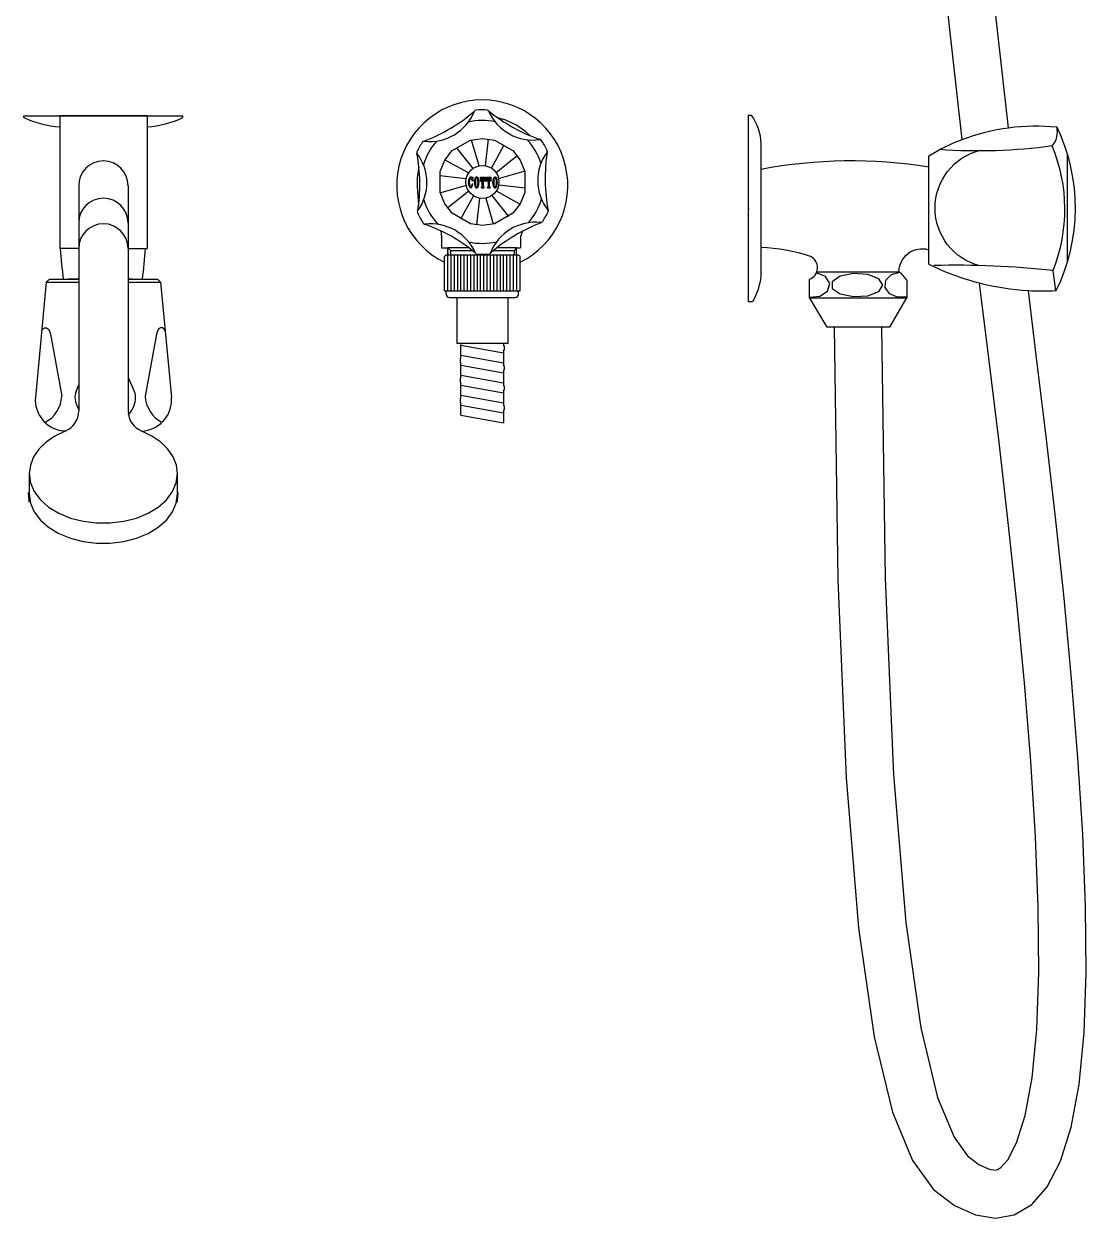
# Model space of a CAD drawing. Header units: metres. Extents: x 30 to 38.4, y 11.3 to 22.1.
# Drawn here: x 32.7421 to 33.0814, y 20.1723 to 20.5537 of the extents above; entities that cross this region are included whole.
import ezdxf
from ezdxf.enums import TextEntityAlignment as Align

# ---------------------------------------------------------------- set-up
doc = ezdxf.new("R2010")
doc.units = ezdxf.units.M
doc.header["$MEASUREMENT"] = 0
for name, color, linetype in [('ID-WC', 7, 'Continuous'), ('WC-DET1', 8, 'Continuous'), ('WC-DET2', 15, 'Continuous'), ('WC-OUTL', 7, 'Continuous'), ('WC-SERIAL', 4, 'Continuous')]:
    doc.layers.add(name, color=color, linetype=linetype)
doc.styles.get("Standard").update_dxf_attribs({"font": 'arial.ttf'})

# ---------------------------------------------------------------- blocks, each defined once
blk = doc.blocks.new('CT371C4P')
at = {"layer": 'WC-DET1', "color": 7}
for p, q in [((-0.01393611824596519, 0), (-0.01393611824596519, -0.003446740793684899)), ((0.01393611824596519, 0), (0.01393611824596519, -0.003447088167710888)), ((-0.007900906140548614, -0.0222726554180781), (-0.007900906140548614, -0.0942185748680231)), ((0.007900906140548614, -0.0222726554180781), (0.007900906140548614, -0.0942185748680231)), ((-0.007900906141117048, -0.04235658098809836), (-0.01393611824653362, -0.04235658098809836)), ((0.007900906140548614, -0.04235658098809836), (0.01393611824596519, -0.04235658098809836)), ((-0.01283710585166986, -0.05212973602402515), (-0.007900906140548614, -0.0521297360240851)), ((-0.0079009061406623, -0.05212973602385773), (-0.01127664116870619, -0.05212973602397142)), ((0.009264249445323003, -0.05212973602397142), (0.0079009061406623, -0.05212973602385773)), ((0.007900906140548614, -0.0521297360240851), (0.01248147167089186, -0.05212973602403004)), ((-0.02146249600866668, -0.1209198071780975), (-0.02147325856446969, -0.1207773314391716)), ((0.02146249600866668, -0.1209198071780975), (0.02147325856446969, -0.1207773314391716))]:
    blk.add_line(p, q, dxfattribs=at)
at = {"layer": 'WC-DET1', "color": 7, "flags": 128}
blk.add_lwpolyline([(-0.02368889214852696, -0.1142102485894156), (-0.02328554374331519, -0.1171231657540121), (-0.02208923407385627, -0.1199368870182274), (-0.02014070203112834, -0.1225555944790952), (-0.01750630253683989, -0.1248901111948291), (-0.01427574690615497, -0.126860937998619), (-0.01055904783645216, -0.1284009607474081), (-0.006482773056860982, -0.12945773581354), (-0.002185735216047684, -0.1299952759895996), (0.002185735216047672, -0.1299952759895996), (0.00648277305686097, -0.12945773581354), (0.01055904783645215, -0.1284009607474081), (0.01427574690615496, -0.126860937998619), (0.01750630253683988, -0.1248901111948291), (0.02014070203112834, -0.1225555944790952), (0.02208923407385628, -0.1199368870182274), (0.02328554374331519, -0.1171231657540121), (0.02368889214852696, -0.1142102485894157)], dxfattribs=at)
at = {"layer": 'WC-DET1', "color": 7}
for centre, radius, start, end in [((0, -0.02227265541807633), 0.007900906140540263, 0, 180), ((-0.01481859527768847, -0.09421857486790763), 0.006917689136590448, 291.9708284532352, 359.9999999988925), ((0.01481859527586948, -0.09421857486893082), 0.006917689136590448, 179.999999992248, 248.029171557838)]:
    blk.add_arc(centre, radius, start, end, dxfattribs=at)
at = {"layer": 'WC-DET1', "color": 8}
for centre in [(0, -0.03415502342261156), (0, -0.04232656270619195)]:
    blk.add_arc(centre, 0.007900906140540263, 0, 180, dxfattribs=at)
at = {"layer": 'WC-DET2'}
for p, q in [((-0.01825013197287717, -0.05311983836134004), (-0.007900906140548614, -0.05311984800005121)), ((0.007900906140548614, -0.05311986271681235), (0.01828552517144999, -0.05311987238826532)), ((-0.01686777438499121, -0.06963759894972554), (-0.0133163016968183, -0.0894343856082287)), ((0.01690279288459351, -0.06963759894972554), (0.0133513201964206, -0.0894343856082287)), ((0.007900906140548614, -0.08353444604415472), (0.009850167706758839, -0.08785195952941649)), ((-0.00874102208979366, -0.08797836603457654), (-0.007900906140548614, -0.08582312384260149))]:
    blk.add_line(p, q, dxfattribs=at)
for points in [[(-0.01971999023339777, -0.06872616239638774, -0.00384575356021426), (-0.01956313503990259, -0.06836430610042044, -0.2968013884299053), (-0.01847705307636716, -0.06765732622102405, -0.2968013884299082)], [(-0.01847705307636716, -0.06765732622102405, -0.2968013884299082), (-0.01739097111283172, -0.06836430610042044, -0.01342557884631187), (-0.01686777438487752, -0.06963759894961186, -0.02638967970179159)], [(0.01851207157608314, -0.06765732622102405, 0.2968013884299082), (0.01742598961254771, -0.06836430610042044, 0.01342557884631187), (0.01690279288459351, -0.06963759894961186, 0.02638967970179159)], [(0.01975500873311375, -0.06872616239638774, 0.00384575356021426), (0.01959815353961858, -0.06836430610042044, 0.2968013884299053), (0.01851207157608314, -0.06765732622102405, 0.2968013884299082)]]:
    blk.add_lwpolyline(points, format="xyb", dxfattribs=at)
for centre, radius, start, end in [((-0.02304697160673186, -0.08913593048623447), 0.009735245880611147, 296.4458538118545, 358.2431980814015), ((-0.004128386443881027, -0.0897763768513169), 0.004950681821591397, 158.7041046948169, 187.6925185398876), ((0.000613119823924535, -0.08913593048623447), 0.009735245880611147, 187.6925185398876, 209.0074277981726), ((0.000613119823924535, -0.08913593048623447), 0.009735245880611147, 318.4690842401602, 350.9431690881037), ((0.005338033237308082, -0.0898890881528569), 0.004950681821591397, 350.9431690881037, 24.29812026555082), ((0.02308199010633416, -0.08913593048623447), 0.009735245880611147, 181.7568019185983, 243.5541461881453)]:
    blk.add_arc(centre, radius, start, end, dxfattribs=at)
at = {"layer": 'WC-OUTL'}
for p, q in [((-0.02540244148792681, 0), (0.02540244148792681, 0)), ((-0.02540244148792681, -0.0004526795763695191), (-0.02540244148792681, 0)), ((0.01393611824596519, 0), (-0.01393611824596519, 0)), ((0.02540244148792681, -0.0004526795763695191), (0.02540244148792681, 0)), ((-0.01393611824596519, -0.003446740793684899), (-0.01393611824596519, -0.04235658098809836)), ((0.01393611824596519, -0.003447088167710888), (0.01393611824596519, -0.04235658098809836)), ((-0.01825009610490724, -0.05311551206250442), (-0.02171076744923539, -0.08986872389391465)), ((-0.01725178698632135, -0.05212973602397142), (-0.01825013197287717, -0.05311983836134004)), ((-0.01725178698632135, -0.05212973602397142), (-0.01283710585166986, -0.05212973602402515)), ((0.01248147167089186, -0.05212973602403004), (0.01729538880715609, -0.05212973602397142)), ((0.01729538880715609, -0.05212973602397142), (0.01828552517144999, -0.05311987238826532)), ((0.01828552517144999, -0.05311987238826532), (0.02174578594883769, -0.08986872389391465)), ((-0.01228696693397069, -0.100656736214205), (-0.01324614608449792, -0.1005197106212563)), ((0.01229607846062208, -0.1006604372103084), (0.01328116458410022, -0.1005197106212563)), ((-0.02368889214847059, -0.1229626454163508), (-0.02389433104121963, -0.1202430257890228)), ((0.02368889214847059, -0.1229626454161235), (0.02389433104121963, -0.1202430257890228)), ((0.02368889214847059, -0.1233359905128282), (0.02368889214847059, -0.1206958790785393))]:
    blk.add_line(p, q, dxfattribs=at)
at = {"layer": 'WC-OUTL', "flags": 128}
for points in [[(-0.01223044925715517, -0.1006338631054575), (-0.01551113485021791, -0.102228575457013), (-0.01833735737808767, -0.1041743406458028), (-0.02062631092325191, -0.1064141494058781), (-0.02231093109266236, -0.108882377244616), (-0.02334185994744032, -0.1115067071845666), (-0.02368889214852696, -0.1142102485894156)], [(0.02368889214852696, -0.1142102485894157), (0.02334185994743972, -0.1115067071845642), (0.02231093109265998, -0.1088823772446116), (0.02062631092324668, -0.1064141494058719), (0.01833735737807869, -0.1041743406457955), (0.0155111348502045, -0.1022285754570052), (0.01223044925713693, -0.1006338631054501)], [(-0.02368889214852696, -0.1206958790785393), (-0.02328554374331519, -0.1236087962431358), (-0.02208923407385627, -0.126422517507351), (-0.02014070203112834, -0.1290412249682188), (-0.01750630253683989, -0.1313757416839527), (-0.01427574690615497, -0.1333465684877427), (-0.01055904783645216, -0.1348865912365317), (-0.006482773056860982, -0.1359433663026637), (-0.002185735216047684, -0.1364809064787233), (0.002185735216047672, -0.1364809064787233), (0.00648277305686097, -0.1359433663026637), (0.01055904783645215, -0.1348865912365317), (0.01427574690615496, -0.1333465684877427), (0.01750630253683988, -0.1313757416839527), (0.02014070203112834, -0.1290412249682188), (0.02208923407385628, -0.126422517507351), (0.02328554374331519, -0.1236087962431358), (0.02368889214852696, -0.1206958790785393)]]:
    blk.add_lwpolyline(points, dxfattribs=at)
at = {"layer": 'WC-OUTL'}
for points in [[(-0.02368889214858427, -0.1142102485894156), (-0.02368889214858427, -0.1206958790785393)], [(0.02368889214847059, -0.1206958790785393), (0.02368889214847059, -0.1142102485894156)], [(-0.02368889214858427, -0.1233359905127145), (-0.02368889214858427, -0.1206958790785393)]]:
    blk.add_lwpolyline(points, dxfattribs=at)
for centre, radius, start, end in [((-0.01211724013023741, 0.02697225315239571), 0.03047332456906455, 244.153498002804, 266.5781213813807), ((0.01211927083534192, 0.02696094823238759), 0.03046226538232531, 273.4192960698911, 295.852334499066), ((0.1787909262529865, -0.02867119622407976), 0.193058555308608, 184.0649479224608, 186.9792554099166), ((-0.1791465604337645, -0.02867119622407976), 0.193058555308608, 353.0207445900834, 355.9350520775391), ((-0.01481859527768847, -0.09421857486790763), 0.006917689136590448, 291.9708284532222, 291.9708284532352), ((0.01481859527586948, -0.09421857486893082), 0.006917689136590448, 248.029171557838, 248.0291715578411), ((-0.01184588180944957, -0.0907178606961434), 0.009901363643182793, 175.0802948162885, 261.8698976458442), ((0.01188090030905187, -0.0907178606961434), 0.009901363643182793, 278.1301023541557, 4.919705183711488)]:
    blk.add_arc(centre, radius, start, end, dxfattribs=at)
at = {"layer": 'WC-SERIAL', "flags": 3}
blk.add_attdef('SERIAL', text='', height=0.01210595782077354, dxfattribs=at).set_placement((0.01353220208541828, 0.02305250893557975), align=Align.TOP_CENTER)
blk = doc.blocks.new('CT371C4F')
at = {"layer": 'WC-DET1', "color": 7}
for p, q in [((-0.00966251728218026, 0.01001051180003243), (-0.003838098882606999, 0.01337324133089668)), ((-0.003838098882606999, 0.01337324133089668), (0, 0.0139131084494859)), ((0, 0.0139131084494859), (0.003838098882628316, 0.01337324133089668)), ((0.003838098882628316, 0.01337324133089668), (0.009662517282201577, 0.01001051180003243)), ((-0.01204910536284842, 0.006956554224743616), (-0.00966251728218026, 0.01001051180003243)), ((0.009662517282201577, 0.01001051180003243), (0.01204910536287329, 0.006956554224743616)), ((-0.01350061616479437, 0.003362729530866915), (-0.01204910536284842, 0.006956554224743616)), ((0.01204910536287329, 0.006956554224743616), (0.01350061616481923, 0.003362729530866915)), ((-0.01350061616479437, -0.003362729530863806), (-0.01350061616479437, 0.003362729530866915)), ((0.01350061616481923, 0.003362729530866915), (0.01350061616481923, -0.003362729530863806)), ((-0.01204910536284842, -0.006956554224741396), (-0.01350061616479437, -0.003362729530863806)), ((0.01350061616481923, -0.003362729530863806), (0.01204910536287329, -0.006956554224741396)), ((-0.00966251728218026, -0.01001051180002932), (-0.01204910536284842, -0.006956554224741396)), ((0.01204910536287329, -0.006956554224741396), (0.009662517282201577, -0.01001051180002932)), ((-0.003838098882606999, -0.01337324133089535), (-0.00966251728218026, -0.01001051180002932)), ((0.009662517282201577, -0.01001051180002932), (0.003838098882628316, -0.01337324133089535)), ((0, -0.01391310844948412), (-0.003838098882606999, -0.01337324133089535)), ((0.003838098882628316, -0.01337324133089535), (0, -0.01391310844948412)), ((-0.01209934951268821, -0.02382244735027372), (-0.0115754218592663, -0.02329851969685803)), ((-0.01209934951268821, -0.02565566286880872), (-0.01209934951268821, -0.02382244735027372)), ((-0.0115754218592663, -0.02329851969685715), (0.01147739489108801, -0.02329851969691576)), ((-0.00179783821965529, -0.02302859329569706), (0.00207255056866984, -0.02302859329569706)), ((0.01147739489103117, -0.02329851969685803), (0.01200132254444242, -0.02382244735027372)), ((0.01200132254444242, -0.02565566286881138), (0.01200132254444242, -0.02382244735027372)), ((-0.008169892112064758, -0.03692063868566597), (0.008071865143818968, -0.03692063868566597))]:
    blk.add_line(p, q, dxfattribs=at)
at = {"layer": 'WC-DET1', "color": 8}
for p, q in [((-0.02083028108096485, -0.001572564088963002), (-0.02040948953314725, -0.007388321467566072)), ((-0.01303347398417998, -0.01706659297556534), (-0.01303347398417998, -0.02098469938952796)), ((0.0121150533797767, -0.01814573824952159), (0.0121150533797767, -0.02098469938952796)), ((-0.01303347398417998, -0.02103468197556024), (-0.01102005854665222, -0.02103468197556024)), ((-0.01102005854665222, -0.02103468197556024), (-0.01018177430118072, -0.021875960752471)), ((-0.004360994382963668, -0.02103468197556024), (-0.01102005854665222, -0.02103468197556024)), ((-0.01102005854665222, -0.02334850228288987), (-0.01102005854665222, -0.02103468197556024)), ((-0.01102005854665222, -0.02231885162300129), (-0.01102005854665222, -0.02334850228288987)), ((-0.01018177430118072, -0.021875960752471), (-0.01018177430118072, -0.02334850228289298)), ((-0.01018177430118072, -0.021875960752471), (-0.003283328885952841, -0.021875960752471)), ((0.003549656170790172, -0.021875960752471), (0.01008374733293493, -0.021875960752471)), ((0.01092203157840643, -0.02103468197556024), (0.004601244683271943, -0.02103468197556113)), ((0.01092203157840643, -0.02103468197556024), (0.01008374733293493, -0.02187296622102641)), ((0.01008374733293493, -0.02187296622102641), (0.01008374733293493, -0.02334850228294449)), ((0.01092203157840643, -0.02103468197556024), (0.0121150533797767, -0.02103468197556024)), ((0.01092203157840643, -0.02334850228294805), (0.01092203157840643, -0.02103468197556024)), ((-0.0115754218592663, -0.03482492807200233), (0.01147739489102406, -0.03482492807199256))]:
    blk.add_line(p, q, dxfattribs=at)
for points in [[(0.01508017324012201, 0.01483271145239806), (0.01390732329510058, 0.01602399376533592), (0.01085780596605446, 0.01818532703670739), (0.007499375410347398, 0.01976619007117142), (0.004932273689185251, 0.0204586780985232)], [(-0.02028820397542574, 0.004784528511845298), (-0.02045893062120996, 0.004164992659214217), (-0.02084027453092574, 0.001308604627844101), (-0.0208302810809684, -0.001572564088963002)]]:
    blk.add_lwpolyline(points, dxfattribs=at)
at = {"layer": 'WC-DET1', "color": 7}
for centre, radius, start, end in [((-0.002112731515406807, 0.02244633128787887), 0.0004797623603270516, 94.72613495799962, 158.4385571519755), ((-0.0002943923796046022, 0.0004522995847731082), 0.02254883093537143, 85.24406195603632, 94.72613495799945), ((0.001535386968704699, 0.02244538248159689), 0.0004797623603270516, 23.54326494991317, 85.24406195603704), ((0.001535386968704699, 0.02244538248159689), 0.0004797623603270516, 23.54326494991485, 85.24406195603713), ((-0.01688733671204901, 0.02828451322087755), 0.01540649984950484, 263.4298853222475, 338.4385571519807), ((0.0160992562384088, 0.02879101396273986), 0.01540649984950484, 203.5432649498855, 278.2254823313948), ((-0.0005388991203325588, -2.880148704065277e-05), 0.02254883093537143, 145.4012562972911, 154.7451736576498), ((-0.01870502685819986, 0.01250258274542082), 0.0004797623603270516, 83.4298853222465, 145.401256297291), ((0.01837208984276018, 0.01306817851850628), 0.0004797623603270516, 34.77458593787421, 98.22548233139652), ((0.01837208984276018, 0.01306817851850628), 0.0004797623603270516, 34.77458593787469, 98.22548233139572), ((0.0002445067407279566, 0.0004811010718128728), 0.02254883093537143, 25.09441900118524, 34.77458593787509), ((-0.02049858868611665, 0.00938685463494604), 0.0004797623603270516, 154.7451736578344, 217.1775478739661), ((-0.03315623462881234, -0.0002130061030434227), 0.01540649984950484, 323.7740370584717, 37.17754787396643), ((0.03305583686438851, 0.0004533330799576518), 0.01540649984950484, 143.8128103005845, 217.9608500916429), ((0.02023415631209247, 0.009832983116844218), 0.0004797623603270516, 323.8128103005867, 25.0718955389879), ((-0.02034090441557979, -0.009601330688666199), 0.0004797623603270516, 143.7740370584715, 204.4096921234621), ((-0.0002445067407172985, -0.0004811010718137609), 0.02254883093537143, 204.4096921235503, 214.7281777845019), ((0.0005388991203538751, 2.880148704198504e-05), 0.02254883093537143, 325.4205146188043, 334.9776761855087), ((0.02053061132578904, -0.009318670409945273), 0.0004797623603270516, 334.9407444941456, 37.96085009164316), ((0.02053663236210568, -0.00930578221881806), 0.0004797623603270516, 334.9776761856594, 10.80837111439024), ((-0.01837854891854818, -0.01305887122643945), 0.0004797623603270516, 214.7451736576427, 277.1775478739686), ((-0.01639364861800985, -0.02882064453392275), 0.01540649984950484, 23.25317643461745, 97.17754787396632), ((0.01688969397651263, -0.02827819287465783), 0.01540649984950484, 83.42315521774033, 158.8599515308466), ((0.01870923789484635, -0.01249647601847359), 0.0004797623603270516, 263.4231552177398, 325.4205146188027), ((0.01854717307990583, -0.01259300859622181), 0.0004797623603270516, 291.0761150042599, 312.1176028445907), ((-0.00179783821965529, -0.02254883093537075), 0.0004797623603270516, 203.2531764346399, 270), ((0.00207255056866984, -0.02254883093537075), 0.0004797623603270516, 270, 338.8599515308452)]:
    blk.add_arc(centre, radius, start, end, dxfattribs=at)
at = {"layer": 'WC-DET1', "color": 8}
for centre, radius, start, end in [((-0.03845624350361732, 0.06461094865571404), 0.05525205775873942, 290.8382739852883, 310.5078476623933), ((0, 0), 0.01962263662859057, 78.11723969749771, 103.3231504578553), ((0.03664811653320754, 0.06570130400892005), 0.05525205775873942, 231.0761150042582, 250.7245895169212), ((0, 0), 0.01962263662859057, 138.3556798822509, 163.7756971902737), ((0, 0), 0.01962263662859057, 17.80614166557242, 43.4569772720024), ((-0.0726747484865804, -0.0007805414799637589), 0.05268130645526747, 350.7481972120492, 10.96426106307736), ((0.07527976236688616, 0.001145317774207566), 0.05525205775873942, 171.1014985482645, 190.8083711143906), ((0, 0), 0.01962263662859057, 196.9604649799569, 223.7756971902734), ((0, 0), 0.01962263662859057, 318.382502703472, 343.7652869507816), ((-0.03460939870108959, -0.06089331034624168), 0.05003674868919244, 49.68872067022919, 71.19224390019033), ((0.03858877335786914, -0.06459656647529899), 0.05525205775873942, 111.0761150042582, 130.7716968612484), ((-0.01722489521149839, -0.01706659297556534), 0.004191421227325554, 0, 20.09853190298955), ((0.01630647460710577, -0.01814573824952159), 0.004191421227325554, 143.7059028462017, 180), ((0, 0), 0.01962263662859057, 256.9604649799569, 283.3146410366678)]:
    blk.add_arc(centre, radius, start, end, dxfattribs=at)
at = {"layer": 'WC-DET2'}
for p, q in [((-0.001099421097094933, 0.005161596251164191), (-0.003448046494625601, 0.01333903846659723)), ((0.0009595247206668489, 0.005189423370591584), (0.001919049441319487, 0.01364317489019129)), ((0.002872391597808388, 0.004427207824085677), (0.006860104012702095, 0.01162848585555354)), ((-0.002990990019092976, 0.004347962892483181), (-0.008290208608375593, 0.01100415435515067)), ((0.004347962892488511, 0.00299099001910319), (0.01100415435515956, 0.008290208608387584)), ((-0.004427207824083013, 0.002872391597805279), (-0.0118702616124331, 0.006993987496038301)), ((-0.005189423370580926, 0.0009595247206544144), (-0.01364317489018063, 0.001919049441308829)), ((-0.003308998722545198, 0.001578227279487976), (-0.003049927047968026, 0.001578227279487976)), ((-0.003049927047968026, 0.0002828689100593529), (-0.003230810425684183, 0.0002828689100593529)), ((-0.003049927047968026, 0.001578227279487976), (-0.003049927047968026, 0.0002828689100593529)), ((-0.0006319247519108728, 0.001578227279487976), (0.0008793266831155222, 0.001578227279487976)), ((-0.0006319247519108728, 0.0002828689066056711), (-0.0006319247519108728, 0.001578227279487976)), ((-0.0006319247519108728, 0.0002828689066056711), (-0.0004592103021963112, 0.0002828689066056711)), ((-0.0004592103021963112, 0.0002828689066056711), (-0.0004592103021963112, 0.0003954098013378982)), ((-4.901348412289508e-05, -0.001401096974688265), (-4.901348412289508e-05, 0.001301131802625921)), ((0.0002964154153168863, -0.001401096974688265), (0.0002964154153168863, 0.001301131802625921)), ((0.0007066122333903024, 0.0002828689066056711), (0.0007066122333903024, 0.0003954098013378982)), ((0.0007066122333903024, 0.0002828689066056711), (0.0008793266831155222, 0.0002828689066056711)), ((0.0008793266831155222, 0.0002828689066056711), (0.0008793266831155222, 0.001578227279487976)), ((0.001311112807407255, 0.001578227279487976), (0.00282236424243365, 0.001578227279487976)), ((0.001311112807407255, 0.0002828689066056711), (0.001311112807407255, 0.001578227279487976)), ((0.001311112807407255, 0.0002828689066056711), (0.001483827257121817, 0.0002828689066056711)), ((0.001483827257121817, 0.0002828689066056711), (0.001483827257121817, 0.0003954098013378982)), ((0.001894024075205891, -0.001401096974688265), (0.001894024075205891, 0.001301131802625921)), ((0.002239452974645673, -0.001401096974688265), (0.002239452974645673, 0.001301131802625921)), ((0.002649649792719089, 0.0002828689066056711), (0.002649649792719089, 0.0003954098013378982)), ((0.002649649792719089, 0.0002828689066056711), (0.00282236424243365, 0.0002828689066056711)), ((0.00282236424243365, 0.0002828689066056711), (0.00282236424243365, 0.001578227279487976)), ((0.005161596251173961, 0.001099421097103814), (0.01333903846660789, 0.003448046494634927)), ((-0.005161596251152645, -0.001099421097101594), (-0.01333903846658657, -0.003448046494632262)), ((-0.004347962892467194, -0.002990990019100082), (-0.01100415435513824, -0.008290208608384919)), ((-0.003230810425684183, -0.0005807033385289984), (-0.003058095975969621, -0.0005807033385289984)), ((-0.0003080851587000666, -0.001876061711411303), (-0.0003080851587000666, -0.001660168649265437)), ((-0.0003080851587000666, -0.001876061711411303), (0.0005554870898940578, -0.001876061711411303)), ((0.0005554870898940578, -0.001876061711411303), (0.0005554870898940578, -0.001660168649265437)), ((0.00163495240062872, -0.001876061711411303), (0.00163495240062872, -0.001660168649265437)), ((0.00163495240062872, -0.001876061711411303), (0.002498524649212186, -0.001876061711411303)), ((0.002498524649212186, -0.001876061711411303), (0.002498524649212186, -0.001660168649265437)), ((0.004427207824093671, -0.002872391597803059), (0.01187026161244376, -0.006993987496035192)), ((0.005189423370602242, -0.000959524720652638), (0.01364317489019129, -0.001919049441307052)), ((-0.00287239159779773, -0.004427207824084789), (-0.006993987496020537, -0.01187026161243976)), ((-0.0009595247206419799, -0.005189423370589807), (-0.001919049441298171, -0.01364317489018951)), ((0.001099421097116249, -0.005161596251162859), (0.003448046494636259, -0.0133390384665959)), ((0.002990990019114292, -0.004347962892482293), (0.00829020860839691, -0.01100415435514757)), ((-0.01105149420585505, -0.03482492807196458), (-0.01105149420585505, -0.02329851969687669)), ((-0.01000363889901124, -0.03482492807197479), (-0.01000363889901124, -0.02329851969688068)), ((-0.008955783592188737, -0.03482492807197479), (-0.008955783592188737, -0.02329851969688379)), ((-0.007907928285359134, -0.03482492807197479), (-0.007907928285359134, -0.02329851969688645)), ((-0.006860072978525977, -0.03482492807197479), (-0.006860072978525977, -0.02329851969688068)), ((-0.005812217671692821, -0.03482492807197479), (-0.005812217671692821, -0.02329851969688379)), ((-0.004764362364863217, -0.03482492807197479), (-0.004764362364863217, -0.02329851969688645)), ((-0.003716507058030061, -0.03482492807198456), (-0.003716507058030061, -0.02329851969689045)), ((-0.002668651751196904, -0.03482492807198456), (-0.002668651751196904, -0.02329851969689356)), ((-0.001620796444363748, -0.03482492807198456), (-0.001620796444363748, -0.02329851969689489)), ((-0.0005729411375341442, -0.03482492807198456), (-0.0005729411375341442, -0.02329851969689045)), ((0.0004749141692990122, -0.03482492807198456), (0.0004749141692990122, -0.02329851969689356)), ((0.001522769476117958, -0.03482492807198456), (0.001522769476117958, -0.02329851969689489)), ((0.002570624782951114, -0.03482492807199389), (0.002570624782951114, -0.02329851969689889)), ((0.003618480089784271, -0.03482492807199389), (0.003618480089784271, -0.023298519696902)), ((0.004666335396617427, -0.03482492807199389), (0.004666335396617427, -0.02329851969690511)), ((0.005714190703447031, -0.03482492807199389), (0.005714190703447031, -0.02329851969689889)), ((0.006762046010280187, -0.03482492807199389), (0.006762046010280187, -0.023298519696902)), ((0.007809901317113344, -0.03482492807199389), (0.007809901317113344, -0.02329851969690511)), ((0.008857756623942947, -0.03482492807200277), (0.008857756623942947, -0.02329851969690866)), ((0.009905611930776104, -0.03482492807200277), (0.009905611930776104, -0.02329851969691221)), ((0.01095346723760926, -0.03482492807200277), (0.01095346723760926, -0.02329851969691488)), ((-0.006860072978525977, -0.05215753154096925), (0.006762046010280187, -0.05456124432125398)), ((-0.006860072978525977, -0.05602510133077754), (-0.006860072978525977, -0.05215753154096925)), ((-0.006860072978525977, -0.05534966281308895), (0.006762046010280187, -0.05775337559337368)), ((0.006762046010280187, -0.05456124432125398), (0.006762046010280187, -0.05842881411106271)), ((-0.006860072978525977, -0.05854179408521043), (-0.006860072978525977, -0.05797487552554736)), ((-0.006860072978525977, -0.05854179408521043), (0.006762046010280187, -0.06094550686549471)), ((-0.006860072978525977, -0.06173392535733102), (-0.006860072978525977, -0.05854179408521043)), ((-0.006860072978525977, -0.06240936387501916), (-0.006860072978525977, -0.05854179408521043)), ((0.006762046010280187, -0.06037858830583209), (0.006762046010280187, -0.06094550686549471)), ((0.006762046010280187, -0.06094550686549471), (0.006762046010280187, -0.064813076655303)), ((-0.006860072978525977, -0.06173392535733102), (0.006762046010280187, -0.06413763813761442)), ((-0.006860072978525977, -0.06492605662945117), (-0.006860072978525977, -0.06435913806978855)), ((-0.006860072978525977, -0.06492605662945117), (0.006762046010280187, -0.0673297694097359)), ((-0.006860072978525977, -0.06879362641925946), (-0.006860072978525977, -0.06492605662945117)), ((-0.006860072978525977, -0.0681181879015722), (0.006762046010280187, -0.07052190068185649)), ((0.006762046010280187, -0.06676285085007283), (0.006762046010280187, -0.0673297694097359)), ((0.006762046010280187, -0.0673297694097359), (0.006762046010280187, -0.07119733919954463)), ((-0.006860072978525977, -0.07131031917369235), (-0.006860072978525977, -0.07074340061402928)), ((-0.006860072978525977, -0.07131031917369235), (0.006762046010280187, -0.07371403195397663)), ((-0.006860072978525977, -0.07450245044581294), (-0.006860072978525977, -0.07131031917369235)), ((-0.006860072978525977, -0.07450245044581294), (-0.006860072978525977, -0.07131031917369235)), ((-0.006860072978525977, -0.07450245044581294), (0.006762046010280187, -0.07690616322609767)), ((0.006762046010280187, -0.07314711339431401), (0.006762046010280187, -0.07371403195397663)), ((0.006762046010280187, -0.07371403195397663), (0.006762046010280187, -0.07690616322609767))]:
    blk.add_line(p, q, dxfattribs=at)
blk.add_circle((0, 0), 0.005277385963597566, dxfattribs=at)
for centre, radius, start, end in [((-0.001797747287508145, -0.0001489172159612195), 0.002763431195483819, 148.4939363949602, 211.506063605039), ((-7.060279033055394e-05, -0.0001489172159612195), 0.004145146793225722, 164.7463031346171, 195.2536968653819), ((-0.003417538268660536, 0.0008439277847864801), 0.0008635722485886929, 131.3656207290751, 148.4939363949611), ((-0.003236568613619539, 0.0007144435995902754), 0.0008635722485886929, 149.9768572353962, 164.7463031346171), ((-0.003759959340442265, 0.00123279838005308), 0.000345428899435482, 47.41105045655234, 131.3656207290755), ((-0.003759959340442265, 0.001016905317905881), 0.0002590716745766054, 46.1635592473168, 149.9768572353939), ((-0.004178637696206522, 0.0005808670416009853), 0.0008635722485886929, 17.56352299783307, 46.16355924731672), ((-0.003438534559833784, 0.001582480537928976), 0.0001295358372883039, 227.4110504565524, 358.1183773361791), ((-0.00648391992245223, -0.0001487965528501611), 0.003281574544637032, 7.560843207092596, 17.56352299783307), ((0.0008361480706788882, -0.0001489172159612195), 0.003454288994354772, 157.709769649801, 202.290230350199), ((-0.001560975829892897, 0.000833737485377295), 0.0008635722485886929, 136.0869237619945, 157.7097696498012), ((0.004635865964473851, -0.0001489172159612195), 0.006908577988709543, 171.2993531100094, 188.7006468899904), ((-0.001339574931382259, 0.0007655227756262484), 0.0008635722485886929, 146.0334530339524, 171.2993531100094), ((-0.001840925899944779, 0.001103262542764494), 0.0004749647367237786, 43.9130762380055, 136.0869237619938), ((-0.001840925899944779, 0.001103262542764494), 0.0002590716745766079, 33.96654696604755, 146.0334530339525), ((-0.002342276868507298, 0.0007655227756262484), 0.0008635722485886929, 8.700646889990535, 33.96654696604755), ((-0.002120875969986002, 0.000833737485377295), 0.0008635722485886929, 22.29023035019906, 43.9130762380055), ((-0.00831771776435275, -0.0001489172159612195), 0.006908577988709543, 351.2993531100096, 8.700646889990535), ((-0.004517999870568445, -0.0001489172159612195), 0.003454288994354772, 337.709769649801, 22.29023035019906), ((0.002131506443564746, 0.0003954098013378982), 0.002590716745766079, 162.6585571972401, 180), ((-0.000135370708985505, 0.001103262542764494), 0.0002158930621471732, 66.42182152179784, 162.6585571972393), ((0.0003827726401688381, 0.001103262542764494), 0.0002158930621471732, 17.34144280276063, 113.5781784781984), ((-0.001884104512370754, 0.0003954098013378982), 0.002590716745766079, 0, 17.34144280275991), ((0.004074544002893532, 0.0003954098013378982), 0.002590716745766079, 162.6585571972401, 180), ((0.001807666850343281, 0.001103262542764494), 0.0002158930621471732, 66.4218215217976, 162.6585571972393), ((0.002325810199497624, 0.001103262542764494), 0.0002158930621471732, 17.34144280276063, 113.5781784781945), ((5.893304694737367e-05, 0.0003954098013378982), 0.002590716745766079, 0, 17.34144280275991), ((0.006708439361080565, -0.0001489172159612195), 0.003454288994354772, 157.709769649801, 202.290230350199), ((0.00431131546050878, 0.000833737485377295), 0.0008635722485886929, 136.0869237619945, 157.7097696498012), ((0.01050815725487553, -0.0001489172159612195), 0.006908577988709543, 171.6401815055912, 188.3598184944083), ((0.004527382495670196, 0.0007299614319280501), 0.0008635722485886929, 139.9815706132642, 171.6401815055917), ((0.004031365390456898, 0.001103262542764494), 0.0004749647367237786, 43.9130762380055, 136.0869237619938), ((0.004031365390456898, 0.001146441155193134), 0.0002158930621471732, 40.01842938673646, 139.9815706132634), ((0.003535348285254258, 0.0007299614319280501), 0.0008635722485886929, 8.359818494408335, 40.01842938673582), ((0.003751415320415674, 0.000833737485377295), 0.0008635722485886929, 22.29023035019906, 43.9130762380055), ((-0.002445426473951073, -0.0001489172159612195), 0.006908577988709543, 351.6401815055918, 8.359818494408735), ((0.001354291419833231, -0.0001489172159612195), 0.003454288994354772, 337.709769649801, 22.29023035019906), ((-0.003417538268660536, -0.001141762216710251), 0.0008635722485886929, 211.5060636050389, 228.6343792709249), ((-0.003236568613619539, -0.001012278031513603), 0.0008635722485886929, 195.2536968653815, 210.0231427646068), ((-0.003759959340442265, -0.001530632811976407), 0.000345428899435482, 228.6343792709245, 309.1391566711966), ((-0.003759959340442265, -0.001314739749829652), 0.0002590716745766054, 210.023142764606, 313.831199244162), ((-0.004178597804987305, -0.00087866317399099), 0.0008635722485886929, 313.8311992441621, 342.4344299156594), ((-0.004087014541749312, -0.001128752947376022), 0.0008635722485886929, 309.1391566711966, 337.7771321271372), ((-0.006483853960041586, -0.0001489172159612195), 0.003281574544637032, 342.4344299156594, 352.4391568537475), ((-0.00648529208953974, -0.0001489172159612195), 0.003454288994354772, 337.7771321271372, 352.8192442474152), ((-0.001560975829892897, -0.00113157191730151), 0.0008635722485886929, 202.2902303501985, 223.9130762380055), ((-0.001339574931382259, -0.001063357207550464), 0.0008635722485886929, 188.7006468899905, 213.9665469660476), ((-0.001840925899944779, -0.001401096974688265), 0.0004749647367237786, 223.9130762380048, 316.0869237619952), ((-0.001840925899944779, -0.001401096974688265), 0.0002590716745766079, 213.9665469660476, 326.0334530339524), ((-0.002342276868507298, -0.001063357207550464), 0.0008635722485886929, 326.0334530339524, 351.2993531100095), ((-0.002120875969986002, -0.00113157191730151), 0.0008635722485886929, 316.0869237619945, 337.7097696498017), ((-0.0003080851587000666, -0.001401096974688265), 0.0002590716745766079, 269.9999999999997, 0), ((0.0005554870898940578, -0.001401096974688265), 0.0002590716745766079, 180, 269.9999999999997), ((0.00163495240062872, -0.001401096974688265), 0.0002590716745766079, 269.9999999999997, 0), ((0.002498524649212186, -0.001401096974688265), 0.0002590716745766079, 180, 269.9999999999997), ((0.00431131546050878, -0.00113157191730151), 0.0008635722485886929, 202.2902303501985, 223.9130762380055), ((0.004527382495670196, -0.001027795863852266), 0.0008635722485886929, 188.3598184944083, 220.0184293867358), ((0.004031365390456898, -0.001401096974688265), 0.0004749647367237786, 223.9130762380048, 316.0869237619952), ((0.004031365390456898, -0.001444275587116906), 0.0002158930621471732, 220.0184293867358, 319.981570613264), ((0.003535348285254258, -0.001027795863852266), 0.0008635722485886929, 319.9815706132642, 351.6401815055916), ((0.003751415320415674, -0.00113157191730151), 0.0008635722485886929, 316.0869237619945, 337.7097696498017), ((-0.007564645153614435, -0.05187407226113772), 0.0007594544839773878, 338.0843845058045, 21.91561549419489), ((0.007371894791095457, -0.05170683230797701), 0.0006971153658170909, 170.4031449838516, 208.9766057737216), ((0.005370408957269035, -0.05301943866420533), 0.001699134644450614, 324.9875052759485, 35.01249472405152), ((-0.005468435925514825, -0.05699998842816223), 0.001699134644450614, 144.9875052759485, 215.0124947240515), ((0.007466618185368645, -0.05427778504142111), 0.0007594544839773878, 158.0843845058049, 201.9156154941957), ((0.005370408957269035, -0.05940370120844651), 0.001699134644450614, 324.9875052759485, 35.01249472405152), ((-0.005468435925514825, -0.06338425097240297), 0.001699134644450614, 144.9875052759485, 215.0124947240515), ((-0.007564645153614435, -0.06197996815341433), 0.0007594544839773878, 338.0843845058045, 21.91561549419489), ((0.005370408957269035, -0.06578796375268814), 0.001699134644450614, 324.9875052759485, 35.01249472405152), ((-0.005468435925514825, -0.06976851351664504), 0.001699134644450614, 144.9875052759485, 215.0124947240515), ((0.005370408957269035, -0.07217222629692843), 0.001699134644450614, 324.9875052759485, 35.01249472405152), ((-0.007564645153614435, -0.07474849324189714), 0.0007594544839773878, 18.69507589242444, 21.91561549419489)]:
    blk.add_arc(centre, radius, start, end, dxfattribs=at)
at = {"layer": 'WC-OUTL'}
for p, q in [((-0.01209934951268821, -0.03482492807200277), (-0.01209934951268821, -0.02565566286880872)), ((0.01200132254444242, -0.03482492807200277), (0.01200132254444242, -0.02565566286881138)), ((-0.01209934951268821, -0.03482492807200277), (-0.0115754218592663, -0.03482492807200233)), ((-0.0115754218592663, -0.03587278337883504), (-0.0115754218592663, -0.03482492807200277)), ((-0.01052756655243314, -0.03692063868566597), (-0.008169892112064758, -0.03692063868566597)), ((-0.008169892112064758, -0.03692063868566597), (-0.008169892112064758, -0.05159061298130663)), ((0.008071865143818968, -0.03692063868566597), (0.01042953958418735, -0.03692063868566597)), ((0.008071865143818968, -0.03692063868566597), (0.008071865143818968, -0.05159061298130663)), ((0.01147739489103117, -0.03587278337883504), (0.01147739489103117, -0.03482492807200277)), ((0.01147739489103117, -0.03482492807200277), (0.01200132254444242, -0.03482492807200277)), ((0.008071865143818968, -0.05159061298130663), (-0.008169892112064758, -0.05159061298130663))]:
    blk.add_line(p, q, dxfattribs=at)
for centre, radius, start, end in [((-4.901348412289508e-05, -0.001129879924559152), 0.02732626259534492, 296.1664274698002, 243.8335725301853), ((-0.01052756655243314, -0.03587278337883504), 0.001047855306831389, 180, 270), ((0.01042953958418735, -0.03587278337883504), 0.001047855306831389, 270, 0)]:
    blk.add_arc(centre, radius, start, end, dxfattribs=at)
at = {"layer": 'WC-SERIAL', "flags": 3}
blk.add_attdef('SERIAL', text='', height=0.01210595782077354, dxfattribs=at).set_placement((0.001349249973355171, 0.05444600679372735), align=Align.TOP_CENTER)
blk = doc.blocks.new('CT370S')
blk.add_point((0, 0))
at = {"layer": 'WC-DET1'}
for p, q in [((0.04833503864904243, -0.02031003997381031), (0.02182261607338853, -0.02031003997381031)), ((0.0504005666062548, -0.02862144973627156), (0.01963942898426829, -0.02862144973627156))]:
    blk.add_line(p, q, dxfattribs=at)
at = {"layer": 'WC-DET1', "color": 7}
for points in [[(0.06833036286999006, 0.02209416077022219, -0.05764416224746589), (0.08313820241732484, 0.0258362398732771, -0.2275389426494862)], [(0.003951703744068169, 0.01250896901714371), (0.003951703744068169, -0.01270762223109689, -0.1090820418977469)], [(0.05760859416651565, -0.01279136087155897), (0.05760859416651565, 0.01322667368043573, -0.1618948752590729)], [(0.08942832518944743, -0.02628293708661966, -0.04864085504685522), (0.07387249663879669, -0.02386837270023312, 0.2371822571315181)]]:
    blk.add_lwpolyline(points, format="xyb", dxfattribs=at)
at = {"layer": 'WC-DET1'}
for points in [[(0.0982536744050635, -0.02630366689817998), (0.09730529198691018, -0.01980552926424206, 0.197390155760386), (0.09703432447560756, 0.01999556649820533, 0.2375228964248826), (0.09852464191636656, 0.02608757135639539, 4.093560742261627)], [(0.09703432447560756, 0.01999556649820533, -0.05179438329189634), (0.06106842984544292, 0.01882825950559697, -42.43089830861947)], [(0.07400210924330475, -0.01831637354950466, -0.7773257979189048), (0.07400210924330475, 0.01864178837538366, 7.981731971230445)], [(0.09730529198691018, -0.01980552926424206, 0.03423446715491505), (0.05923439536292596, -0.01818099375392634, 135.1754357065881)]]:
    blk.add_lwpolyline(points, format="xyb", dxfattribs=at)
blk.add_lwpolyline([(0.1019117319362453, -0.0168362426918014), (0.1019117319362453, 0.01718475038758915)], dxfattribs=at)
at = {"layer": 'WC-DET1', "color": 7}
blk.add_lwpolyline([(0.04257241313487237, -0.03786038274379155), (0.02742857937913312, -0.03786038274379155)], dxfattribs=at)
at = {"layer": 'WC-DET2', "linetype": 'Continuous'}
for points in [[(0.01948753572340944, -0.02827783376320703, 0), (0.02281382319495462, -0.02799888274362528, 0), (0.02529112793554367, -0.02635216715661626, 0), (0.02598675346121526, -0.02395766960380419, 0), (0.02463879921879375, -0.02171690995546105, 0), (0.02175476521901487, -0.02047352630389265, 0)], [(0.04298393048094562, -0.02443249930834857, 0), (0.04167405651849099, -0.02241941692230143, 0), (0.0381603103590793, -0.02104547397006373, 0), (0.03355828158137975, -0.02074688763115407, 0), (0.02932908180593063, -0.02161845695846598, 0), (0.02681545207933889, -0.0233834648487925, 0), (0.02681545207933889, -0.02548153376790474, 0), (0.02932908180593063, -0.02724654165823126, 0), (0.03355828158137997, -0.02811811098554307, 0), (0.03816031035907952, -0.0278195246466334, 0), (0.04167405651849121, -0.02644558169439581, 0), (0.04298393048094562, -0.02443249930834857, 0)], [(0.04841225089870216, -0.02039291588849135, 0), (0.04560153112342102, -0.02119145110130249, 0), (0.04380008861164342, -0.02295950377076117, 0), (0.04355808834849006, -0.02515710625192413, 0), (0.04494943781105576, -0.02711310532816347, 0), (0.04754921544266266, -0.02823013405846408, 0), (0.050563442744048, -0.02816704911420609, 0)]]:
    blk.add_polyline3d(points, dxfattribs=at)
at = {"layer": 'WC-OUTL'}
for points in [[(0.08313820241732484, 0.0258362398732771), (0.08158638513728222, 0.03901583150400378), (0.07788532130457404, 0.0722214078615232), (0.07409478174963247, 0.1087247359211511), (0.07023415287894164, 0.1491265773943612), (0.06632487158428635, 0.1937400858294568), (0.06239657669865672, 0.2417279821220576), (0.05848095754034333, 0.2919653790046123), (0.05460970342763738, 0.3433273892095693), (0.05081450367882967, 0.3946891254693773), (0.04712704761221098, 0.4449257005164854), (0.04357902454607254, 0.4929122270833418), (0.04020212379870536, 0.5375238179023955), (0.0370313900279835, 0.5779679724867249), (0.03411528925011731, 0.6147817374719297), (0.03150564282089974, 0.6488345462742383), (0.02925427209612441, 0.6809958323098805), (0.02741299843158473, 0.7121350289950851), (0.02603364318307411, 0.7431215697460815), (0.02516802770638571, 0.7748248879790985), (0.0250986982359791, 0.7825166459285856)], [(0.06833036286999006, 0.02209416077022219), (0.06654095400692839, 0.03729161885943155), (0.0628283703350827, 0.07060055006717592), (0.05902552528199911, 0.1072223814768153), (0.05515332334573175, 0.1477453361614854), (0.05123506054605875, 0.1924613433475476), (0.04730082441001326, 0.2405218177222691), (0.0433814111396964, 0.2908078930648111), (0.03950786497995851, 0.3422003130903629), (0.03571157199657837, 0.393576844467559), (0.03202414146745425, 0.4438130716010286), (0.02847739199852639, 0.4917823729398506), (0.02510302550687338, 0.5363604841906807), (0.02193436049769293, 0.5767782507785301), (0.01901721215857144, 0.6136052405034836), (0.01640226668636657, 0.6477271955685436), (0.01414168272275185, 0.6800200945839429), (0.01228905493334098, 0.7113513096172951), (0.01089900336198046, 0.7425781380274908), (0.01002605690387726, 0.774549954737053), (0.009961399829356843, 0.7817233337347195)], [(0, -0.02978723844891962), (0, 0.0297872384489194)], [(0.02742857937913312, -0.03786038274379155), (0.02856595008715357, -0.1186155479841201), (0.03123276459533209, -0.1818134689589864), (0.03518837503909311, -0.2297066934616814), (0.04019213355386131, -0.2645477692854961), (0.04600339227506089, -0.2885892442237215), (0.05238150333811631, -0.3040836660696488), (0.05908581887845199, -0.313283582616569), (0.06587569103149216, -0.3184415416577731), (0.07253252942584876, -0.3214101254347507), (0.07892597366288112, -0.3224420539817852), (0.08494772083713631, -0.3213900817813583), (0.09048946804316116, -0.318106963315952), (0.09544291237550251, -0.3124454530680483), (0.09969975092870742, -0.3042583055201288), (0.1031516807973225, -0.2933982751546755), (0.1056903990758946, -0.2797181164541703), (0.1072426475168455, -0.2631633371627503), (0.1078753465040956, -0.2440504580711733), (0.1076904610794391, -0.2227887532318528), (0.1067899562846719, -0.1997874966972016), (0.1052757971615883, -0.1754559625196332), (0.1032499487519833, -0.1502034247515607), (0.1008143760976523, -0.1244391574453972), (0.0980710442403896, -0.09857243465355592), (0.09510815511610549, -0.07284419113446905), (0.09195885823716887, -0.04682200447064355), (0.08942832518944743, -0.02628293708661966)], [(0.04257391505819186, -0.03786038274379155), (0.04370528657918049, -0.1181895959733622), (0.04635028804403118, -0.1808705934860895), (0.05024326578959704, -0.2280054819699788), (0.05508033991423456, -0.2616859375404256), (0.06044998894630793, -0.2839004505788352), (0.06569239618108491, -0.2966358934679194), (0.0700159378854206, -0.3025688216882142), (0.07364233829564792, -0.3053236342032896), (0.07689598445821844, -0.3067745814310934), (0.07882672646932232, -0.3070862112388074), (0.07961247819126882, -0.3069489439401305), (0.08068695566351236, -0.3063123871470038), (0.08284668507871129, -0.3038439370350253), (0.08566228078469784, -0.2984287216839886), (0.08843397399269448, -0.2897087668910929), (0.09067636055481776, -0.277625423773961), (0.09212224030967331, -0.2622050699233192), (0.09272933360620272, -0.2438657000053993), (0.09254920384312038, -0.2231508931862495), (0.09166453415184517, -0.2005541067663447), (0.09016962099697823, -0.1765318425501036), (0.08816321122988557, -0.1515216106978522), (0.08574588851366904, -0.1259503970799309), (0.08301885006983478, -0.1002373039728713), (0.0800687612452553, -0.07462021183815859), (0.07692668060911823, -0.04865765194956695), (0.07387249663879669, -0.02386837270023312)]]:
    blk.add_lwpolyline(points, dxfattribs=at)
for points in [[(-0.0001536212969481809, 0.0297872384489194), (0.0008928354720425524, 0.0297872384489194, -0.1628787821837821), (0.003951703744068169, 0.02077866217057733), (0.003951703744068169, 0.01250896901714371, -0.1090820418977469)], [(0.08313820241732484, 0.0258362398732771, -0.05808165230296038), (0.09852464191636656, 0.02608757135639539, -0.2275389426494862), (0.0982536744050635, -0.02630366689817998, -0.02722493974780354), (0.08942832518944743, -0.02628293708661966, 0.2371822571315181)], [(0.05760859416651565, 0.01322667368043573), (0.05760859416651565, 0.01688187527315221, -0.04493558612014298), (0.06833036286999006, 0.02209416077022219, -0.2275389426494862)], [(0.003951703744068169, -0.01270762223109689), (0.003951703744068169, -0.02151304588570624, -0.1090820418977469), (0.00132790805016203, -0.02978723844891951), (0, -0.02978723844891951)], [(0.02742857937913312, -0.03786038274379155), (0.02520278919257191, -0.03786038274379155), (0.01948753572340944, -0.02836920440093027), (0.01948753572340944, -0.02257797742304235, 0.6730071671917168), (0.01980952063475749, -0.01533894204793551, 0.07731948728511147), (0.003951703744068169, -0.01245830748529086, 1.008505690878791)], [(0.05747311041086389, -0.01317601214858288, 0.4766757868720156), (0.04798925525807718, -0.01994490496635248, -0.02605205662659644), (0.05056344274404756, -0.02292321859948965), (0.05056344274404756, -0.0283383332944378), (0.0450854329607373, -0.03786038274379155), (0.04257241313487237, -0.03786038274379155)], [(0.05760859416651565, -0.01777486097817871), (0.05760859416651565, -0.01279136087155897, -0.1618948752590729)], [(0.07387249663879669, -0.02386837270023312, -0.053692127555672), (0.05760859416651565, -0.01777486097817871, 0.2371822571315181)]]:
    blk.add_lwpolyline(points, format="xyb", dxfattribs=at)
blk.add_arc((0.03281096180302701, -0.1389593967434301), 0.1541931340945261, 80.74539471801685, 100.7872694264555, dxfattribs=at)
at = {"layer": 'WC-SERIAL', "flags": 3}
blk.add_attdef('SERIAL', text='', height=0.02360326905531, dxfattribs=at).set_placement((0.08158417208280055, 0.08727536103253042), align=Align.TOP_CENTER)

msp = doc.modelspace()

# ---------------------------------------------------------------- block references
at = {"layer": 'ID-WC'}
for name, p in [('CT370S', (32.97347956861262, 20.49475569498941)), ('CT371C4F', (32.88854567642164, 20.50326198052813)), ('CT371C4P', (32.76748199173215, 20.52432832738015))]:
    msp.add_blockref(name, p, dxfattribs=at)

doc.saveas('drawing.dxf')
